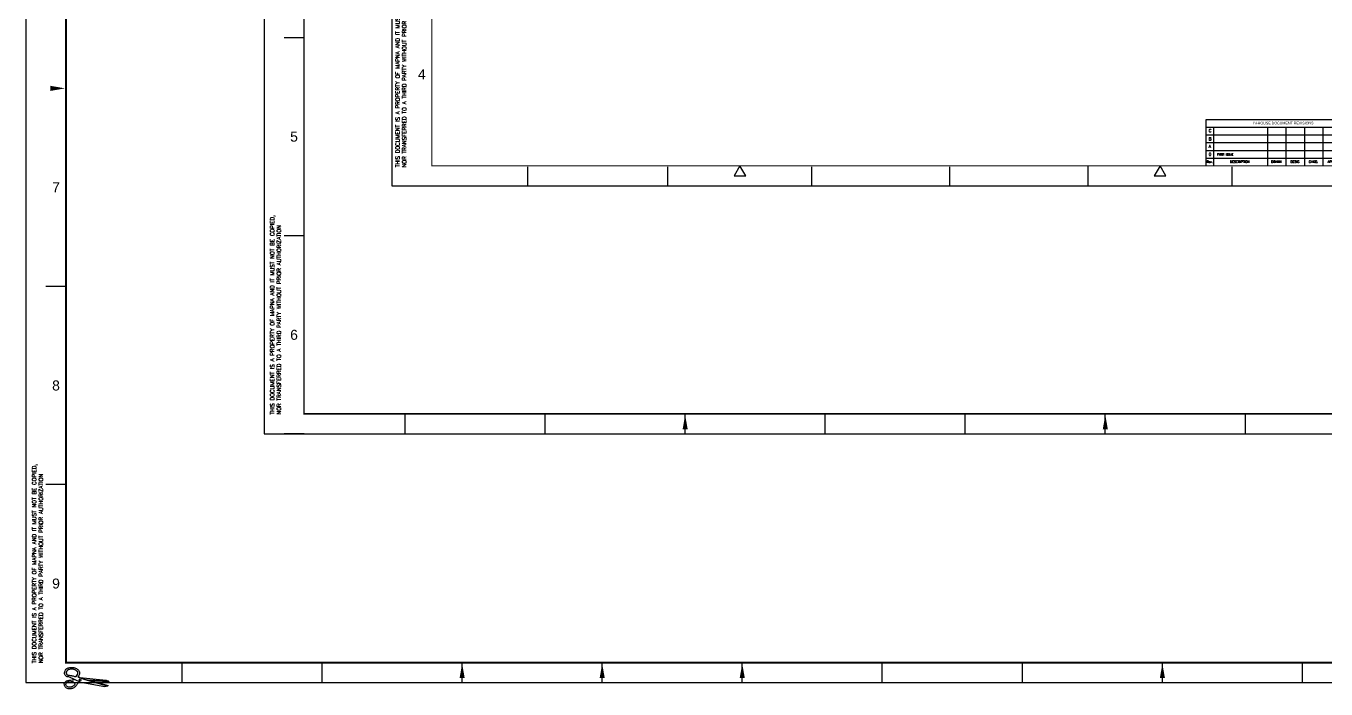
# Model space of a CAD drawing. Header units: millimetres. Extents: x 56 to 1774, y 131 to 974.
# Drawn here: x 56 to 706, y 131 to 462 of the extents above; entities that cross this region are included whole.
import ezdxf
from ezdxf.enums import TextEntityAlignment as Align

# ---------------------------------------------------------------- set-up
doc = ezdxf.new("R2010")
doc.units = ezdxf.units.MM
for name, color, linetype in [('2', 2, 'Continuous'), ('CADR', 2, 'Continuous'), ('CADRE', 7, 'Continuous'), ('TITLE', 7, 'Continuous'), ('XYZ', 1, 'Continuous')]:
    doc.layers.add(name, color=color, linetype=linetype)
doc.styles.add('arm-02', font='arial.ttf')
doc.styles.add('ROMANC', font='romanc')
doc.styles.add('ROMANS', font='ROMANS.shx')
doc.styles.get("Standard").update_dxf_attribs({"font": 'arial.ttf'})
doc.styles.add('T', font='ROMANT')

# ---------------------------------------------------------------- blocks, each defined once
blk = doc.blocks.new('CADR-A0S')
at = {"layer": 'CADR', "color": 2}
for p, q in [((-115.8, 18.8), (-116.8, 18.8)), ((-115.8, 8.9), (-116.8, 8.9)), ((-110, -1), (-110, -0.05)), ((-103, -1), (-103, -0.05)), ((-96, -1), (-96, -0.05)), ((-89, -1), (-89, -0.05)), ((-82, -1), (-82, -0.05)), ((-75, -1), (-75, -0.05)), ((-68, -1), (-68, -0.05)), ((-61, -1), (-61, -0.05)), ((-54, -1), (-54, -0.05)), ((-114.847, -0.868), (-115.115, -0.77)), ((-113.72, -1.175), (-114.847, -0.868)), ((-113.676, -0.937), (-114.695, -0.883))]:
    blk.add_line(p, q, dxfattribs=at)
for points in [[(0, -1), (1, -1), (1, 83), (-117.8, 83), (-117.8, -1), (0, -1)], [(-115.401, -1), (-115.76, -1)], [(-115.141, -0.751), (-115.114, -0.741), (-113.8, -0.873), (-113.676, -0.937), (-113.662, -0.966), (-114.588, -0.911)], [(-115.035, -1), (-115.129, -1)]]:
    blk.add_lwpolyline(points, dxfattribs=at)
at = {"layer": 'CADR', "color": 6, "const_width": 0.1}
blk.add_lwpolyline([(-115.8, 82), (0, 82), (0, 0), (-115.8, 0)], close=True, dxfattribs=at)
at = {"layer": 'CADR', "color": 2}
for points in [[(-115.115, -0.77), (-115.211, -0.703), (-115.115, -0.77), (-113.698, -1.15), (-113.72, -1.175), (-113.853, -1.21), (-115.067, -0.994), (-115.651, -0.721, -0.028727), (-115.738, -0.706, -0.129651), (-115.805, -0.671, -0.104257), (-115.859, -0.595, -0.119665), (-115.874, -0.511, -0.097137), (-115.847, -0.412, -0.051767), (-115.8, -0.335, -0.087956), (-115.76, -0.3, -0.057218), (-115.7, -0.271, -0.041906), (-115.611, -0.248, -0.04274), (-115.494, -0.239, -0.054109), (-115.401, -0.25, -0.054284), (-115.324, -0.277, -0.044149), (-115.237, -0.327, -0.054191), (-115.173, -0.384, -0.069516), (-115.135, -0.439, -0.098231), (-115.122, -0.487, -0.055535), (-115.126, -0.573, -0.106497), (-115.151, -0.639, -0.087234), (-115.211, -0.703), (-115.211, -0.703)], [(-115.094, -0.982), (-115.227, -1.052, -0.028323), (-115.262, -1.114, -0.044405), (-115.29, -1.15, -0.01082), (-115.344, -1.205, -0.025021), (-115.369, -1.227, -0.040261), (-115.41, -1.255, -0.024811), (-115.482, -1.291, -0.051639), (-115.543, -1.311, -0.043861), (-115.619, -1.321, -0.084893), (-115.692, -1.311, -0.072185), (-115.771, -1.273, -0.060314), (-115.818, -1.233, -0.053178), (-115.859, -1.177, -0.079226), (-115.883, -1.114, -0.090607), (-115.885, -1.056, -0.135166), (-115.85, -0.977, -0.117955), (-115.771, -0.917, -0.015196), (-115.715, -0.895, -0.060462), (-115.701, -0.892, -0.005739), (-115.664, -0.888, 0.005377), (-115.625, -0.884, 0.00357), (-115.61, -0.882, 0.000482), (-115.5, -0.869, 0.042373), (-115.387, -0.845)]]:
    blk.add_lwpolyline(points, format="xyb", dxfattribs=at)
for points in [[(-115.209, -0.492, 0.014367), (-115.212, -0.483, 0.025297), (-115.213, -0.478, 0.058435), (-115.22, -0.465, 0.032024), (-115.237, -0.443, 0.029767), (-115.258, -0.422, 0.024227), (-115.287, -0.399, 0.024912), (-115.324, -0.374, 0.027124), (-115.361, -0.356, 0.022061), (-115.392, -0.343, 0.025145), (-115.421, -0.335, 0.029012), (-115.453, -0.329, 0.023204), (-115.495, -0.326, 0.025191), (-115.545, -0.328, 0.023986), (-115.597, -0.334, 0.018318), (-115.64, -0.344, 0.024263), (-115.671, -0.353, 0.025265), (-115.699, -0.365, 0.043359), (-115.714, -0.374, 0.029119), (-115.72, -0.379, 0.016334), (-115.731, -0.389, 0.053444), (-115.747, -0.409, 0.029949), (-115.769, -0.45, 0.044366), (-115.782, -0.487, 0.056614), (-115.787, -0.517, 0.051458), (-115.785, -0.538, 0.045838), (-115.779, -0.56, 0.065779), (-115.764, -0.588, 0.084428), (-115.746, -0.606, 0.032189), (-115.728, -0.618, 0.072474), (-115.719, -0.621, 0.006478), (-115.694, -0.625, 0.002973), (-115.641, -0.634, 0.003668), (-115.548, -0.649, -0.009409), (-115.512, -0.655, -0.009459), (-115.509, -0.655, -0.000429), (-115.443, -0.67, -0.023202), (-115.376, -0.688, 0.031733), (-115.327, -0.701, 0.257124), (-115.287, -0.688, 0.089537), (-115.225, -0.592, 0.007257), (-115.214, -0.565, 0.031616), (-115.212, -0.559, 0.049222), (-115.207, -0.522, 0.062413)], [(-115.425, -1.161, -0.017801), (-115.479, -1.194, -0.026129), (-115.518, -1.214, -0.050318), (-115.566, -1.229, -0.04507), (-115.622, -1.236, -0.083678), (-115.678, -1.228, -0.075274), (-115.734, -1.201, -0.05723), (-115.768, -1.171, -0.06187), (-115.792, -1.137, -0.070514), (-115.804, -1.105, -0.076309), (-115.806, -1.075, -0.149653), (-115.785, -1.024, -0.119822), (-115.73, -0.983, -0.013354), (-115.698, -0.97, -0.058994), (-115.69, -0.968, -0.006162), (-115.671, -0.966, 0.002417), (-115.623, -0.961, 0.00549), (-115.565, -0.955, 0.004129), (-115.489, -0.945), (-115.489, -0.945, -0.075218), (-115.44, -0.966, -0.078077), (-115.401, -1, -0.074157), (-115.359, -1.069, -0.225345), (-115.36, -1.097, -0.077154), (-115.381, -1.125, -0.047491)]]:
    blk.add_lwpolyline(points, format="xyb", close=True, dxfattribs=at)
blk.add_circle((-115.095, -0.868), 0.0411, dxfattribs=at)
for points in [[(-115.85, 28.7), (-116.577, 28.828), (-116.577, 28.572)], [(-96, -0.05), (-96.128, -0.777), (-95.872, -0.777)], [(-89, -0.05), (-89.128, -0.777), (-88.872, -0.777)], [(-82, -0.05), (-82.128, -0.777), (-81.872, -0.777)], [(-61, -0.05), (-61.128, -0.777), (-60.872, -0.777)]]:
    blk.add_solid(points, dxfattribs=at)
at = {"layer": 'CADR', "color": 3, "style": 'arm-02'}
for s, p in [('7', (-116.3, 23.75)), ('8', (-116.3, 13.85)), ('9', (-116.3, 3.95))]:
    blk.add_text(s, height=0.5, dxfattribs=at).set_placement(p, align=Align.MIDDLE)
at = {"layer": 'CADR', "color": 3, "style": 'ROMANS'}
for s, p in [('THIS DOCUMENT IS A PROPERTY OF MAPNA AND IT MUST NOT BE COPIED,', (-117.288, -0.035)), ('NOR TRANSFERRED TO A THIRD PARTY WITHOUT PRIOR AUTHORIZATION', (-116.954, -0.039))]:
    blk.add_text(s, height=0.2, rotation=90, dxfattribs=at).set_placement(p)
blk = doc.blocks.new('REV-A2')
at = {"color": 2}
blk.add_line((0, 23.08), (0, 0), dxfattribs=at)
at = {"layer": 'CADRE', "color": 2}
for p, q in [((-76.92, 23.08), (0, 23.08)), ((-76.92, 0), (-76.92, 23.08)), ((-76.92, 19.23), (0, 19.23)), ((-76.92, 15.38), (0, 15.38)), ((-73.08, 0), (-73.08, 19.23)), ((-46.15, 0), (-46.15, 19.23)), ((-36.9, 0), (-36.9, 19.23)), ((-27.66, 0), (-27.66, 19.23)), ((-18.41, 0), (-18.41, 19.23)), ((-9.16, 0), (-9.16, 19.23)), ((-76.92, 11.54), (0, 11.54)), ((-76.92, 7.69), (0, 7.69)), ((-76.92, 3.85), (0, 3.85))]:
    blk.add_line(p, q, dxfattribs=at)
at = {"color": 2, "insert": (-38.44, 21.31), "char_height": 1.3018, "width": 53.6752, "attachment_point": 5}
blk.add_mtext('{\\fArial|b0|i0|c0|p34;IN-HOUSE DOCUMENT REVISIONS}', dxfattribs=at)
at = {"layer": 'CADRE', "color": 2, "style": 'ROMANS'}
for s, height, p in [('C', 1.54, (-75.65, 16.76)), ('B', 1.54, (-75.65, 12.61)), ('A', 1.54, (-75.65, 8.92)), ('Rev.', 1.154, (-76.69, 1.4)), ('0', 1.54, (-75.65, 4.93)), ('FIRST ISSUE', 1, (-71.38, 5.17)), ('DESCRIPTION', 1.1538, (-65.06, 1.4)), ('DRAWN', 1.154, (-44.43, 1.4)), ('DESIG.', 1.154, (-34.78, 1.4)), ('CHKD.', 1.154, (-25.63, 1.4)), ('APPR.', 1.154, (-16.17, 1.4)), ('DATE', 1.154, (-6.87, 1.4))]:
    blk.add_text(s, height=height, dxfattribs=at).set_placement(p)
blk = doc.blocks.new('CADR-A2')
at = {"layer": 'CADR', "color": 2}
for p, q in [((68, 420), (68, 410.5)), ((138, 420), (138, 410.5)), ((210, 420), (210, 410.5)), ((279, 420), (279, 410.5)), ((348, 420), (348, 410)), ((420, 420), (420, 410.5)), ((489, 420), (489, 410.5)), ((558, 420), (558, 410)), ((584, 396.01), (594, 396.01)), ((68, 0), (68, 9.5)), ((138, 0), (138, 9.5)), ((210, 0), (210, 9.5)), ((279, 0), (279, 9.5)), ((348, 0), (348, 10)), ((420, 0), (420, 9.5)), ((489, 0), (489, 9.5)), ((558, 0), (558, 10))]:
    blk.add_line(p, q, dxfattribs=at)
at = {"layer": 'CADRE', "color": 6}
blk.add_line((584, 400.85), (484, 400.85), dxfattribs=at)
at = {"layer": 'CADRE', "color": 2}
for points in [[(594, 420), (0, 420), (0, 0), (594, 0)], [(174, 410), (171.11, 415), (176.89, 415)], [(384, 410), (381.11, 415), (386.89, 415)], [(20, 297), (15, 294.11), (15, 299.89)], [(584, 297), (589, 294.11), (589, 299.89)], [(174, 10), (171.11, 5), (176.89, 5)], [(384, 10), (381.11, 5), (386.89, 5)]]:
    blk.add_lwpolyline(points, close=True, dxfattribs=at)
at = {"layer": 'CADRE', "color": 4, "const_width": 0.52}
blk.add_lwpolyline([(584, 410), (20, 410), (20, 10), (584, 10)], close=True, dxfattribs=at)
at = {"layer": 'CADRE', "color": 6, "const_width": 0.52}
blk.add_lwpolyline([(584, 10), (20, 10), (20, 410), (584, 410)], close=True, dxfattribs=at)
for points in [[(484, 10), (484, 410)], [(584, 329.39), (484, 329.39)], [(584, 320.44), (484, 320.44)], [(584, 237.85), (484, 237.85)], [(584, 228.35), (484, 228.35)]]:
    blk.add_lwpolyline(points, dxfattribs=at)
at = {"layer": 'CADR', "color": 3, "style": 'arm-02'}
for s, p in [('A', (33.92, 415.33)), ('B', (103.92, 415.33)), ('C', (165.87, 415.33)), ('D', (243.92, 415.33)), ('E', (313.92, 415.33)), ('F', (378.54, 415.33)), ('G', (453.92, 415.33)), ('H', (523.92, 415.33)), ('1', (15, 358.99)), ('2', (15, 259.61)), ('3', (15, 159.63)), ('4', (15, 55.68))]:
    blk.add_text(s, height=5, dxfattribs=at).set_placement(p, align=Align.MIDDLE)
at = {"layer": 'CADR', "color": 3, "style": 'ROMANC'}
for s, p in [('THIS DOCUMENT IS A PROPERTY OF MAPNA AND IT MUST NOT BE COPIED,', (3.93, 9.2)), ('NOR TRANSFERRED TO A THIRD PARTY WITHOUT PRIOR AUTHORIZATION', (7.27, 9.16))]:
    blk.add_text(s, height=2, rotation=90, dxfattribs=at).set_placement(p)
at = {"layer": 'CADRE', "color": 3, "style": 'T'}
for s, p in [('LEGEND', (524.79, 403.02)), ('REFERENCE DRAWINGS', (495.63, 323.24)), (' GENERAL NOTES', (499.23, 231.51))]:
    blk.add_text(s, height=4, dxfattribs=at).set_placement(p)
blk = doc.blocks.new('A1')
at = {"layer": '2'}
blk.add_lwpolyline([(841, 594), (0, 594), (0, 0), (841, 0)], close=True, dxfattribs=at)
at = {"layer": 'CADR', "color": 2}
for p, q in [((20, 198), (10, 198)), ((20, 99), (10, 99)), ((70.5, 0), (70.5, 9.5)), ((140.5, 0), (140.5, 9.5)), ((210.5, 0), (210.5, 9.5)), ((280.5, 0), (280.5, 9.5)), ((350.5, 0), (350.5, 10)), ((420.5, 0), (420.5, 10)), ((490.5, 0), (490.5, 10)), ((20, 0), (10, 0))]:
    blk.add_line(p, q, dxfattribs=at)
at = {"layer": 'CADR', "color": 6, "const_width": 0.8}
blk.add_lwpolyline([(831, 584), (20, 584), (20, 10), (831, 10)], close=True, dxfattribs=at)
at = {"layer": 'CADR', "color": 2}
for points in [[(210.5, 9.5), (209.22, 2.23), (211.78, 2.23)], [(420.5, 9.5), (419.22, 2.23), (421.78, 2.23)]]:
    blk.add_solid(points, dxfattribs=at)
at = {"layer": 'CADR', "color": 3, "style": 'arm-02'}
for s, p in [('5', (15, 148.5)), ('6', (15, 49.5))]:
    blk.add_text(s, height=5, dxfattribs=at).set_placement(p, align=Align.MIDDLE)
at = {"layer": 'CADR', "color": 3, "style": 'ROMANS'}
for s, p in [('THIS DOCUMENT IS A PROPERTY OF MAPNA AND IT MUST NOT BE COPIED,', (5.12, 9.65)), ('NOR TRANSFERRED TO A THIRD PARTY WITHOUT PRIOR AUTHORIZATION', (8.46, 9.61))]:
    blk.add_text(s, height=2, rotation=90, dxfattribs=at).set_placement(p)

msp = doc.modelspace()

# ---------------------------------------------------------------- block references
msp.add_blockref('REV-A2', (723.1, 392.23))
at = {"layer": 'CADRE', "color": 4}
msp.add_blockref('CADR-A2', (239.1, 382.23), dxfattribs=at)
at = {"layer": 'TITLE'}
msp.add_blockref('A1', (175.25, 258.23), dxfattribs=at)
at = {"layer": 'XYZ', "xscale": 10, "yscale": 10, "zscale": 10}
msp.add_blockref('CADR-A0S', (1234.28, 143.9), dxfattribs=at)

doc.saveas('drawing.dxf')
